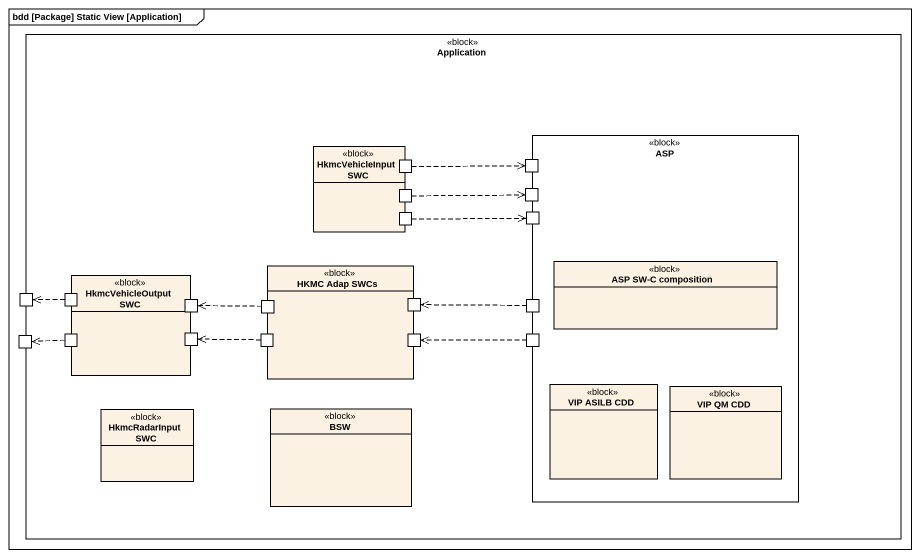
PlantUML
@startuml
mainframe bdd [Package] Static View [Application]
allowmixing
hide circle
hide empty members
rectangle Application <<block>> {
  rectangle "HkmcVehicleInput SWC" as HkmcVehicleInput_SWC <<block>> {
    port " " as port1
    port " " as port2
    port " " as port5
  }
  rectangle ASP <<block>> {
    port " " as port3
    port " " as port4
    port " " as port6
    class "ASP SW-C composition" as ASP_SW_C_composition <<block>>
    port " " as port12
    port " " as port18
    class "VIP ASILB CDD" as VIP_ASILB_CDD <<block>>
    class "VIP QM CDD" as VIP_QM_CDD <<block>>
  }
  rectangle "HKMC Adap SWCs" as HKMC_Adap_SWCs <<block>> {
    port " " as port10
    port " " as port11
    port " " as port16
    port " " as port17
  }
  port " " as port7
  rectangle "HkmcVehicleOutput SWC" as HkmcVehicleOutput_SWC <<block>> {
    port " " as port8
    port " " as port9
    port " " as port14
    port " " as port15
  }
  port " " as port13
  class "HkmcRadarInput SWC" as HkmcRadarInput_SWC <<block>>
  class BSW <<block>>
}
port1 .right.> port4
port2 .right.> port3
port5 .right.> port6
port8 .left.> port7
port10 .left.> port9
port12 .left.> port11
port14 .left.> port13
port16 .left.> port15
port18 .left.> port17
@enduml
